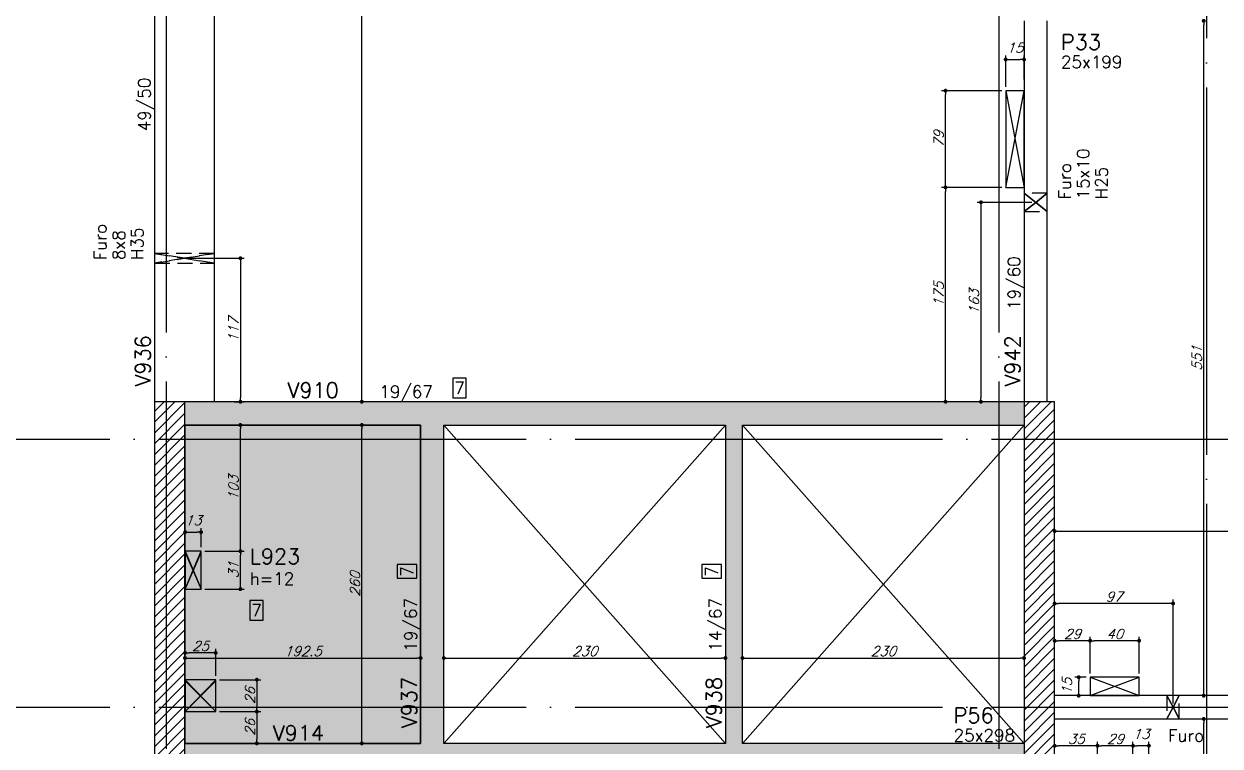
# Model space of a CAD drawing. Extents: x -4245 to 5400, y -2094 to 2406.
# Drawn here: x -2056 to -1079, y 623 to 1213 of the extents above; entities that cross this region are included whole.
import ezdxf
from ezdxf.enums import TextEntityAlignment as Align

# ---------------------------------------------------------------- set-up
doc = ezdxf.new("R2010")
doc.units = 0
doc.header["$LTSCALE"] = 50
doc.header["$MEASUREMENT"] = 0
doc.linetypes.add('EIXO', pattern=[6.8, 6, -0.4, 0, -0.4])
doc.linetypes.add('HIDDEN', pattern=[0.375, 0.25, -0.125])
doc.layers.get('0').update_dxf_attribs({"linetype": 'CONTINUOUS'})
doc.layers.get('DEFPOINTS').update_dxf_attribs({"linetype": 'CONTINUOUS'})
for name, color, linetype in [('F-COTAS', 106, 'CONTINUOUS'), ('F-COTAS-FUROS', 50, 'CONTINUOUS'), ('F-EIXO', 12, 'EIXO'), ('F-FURO-PAREDE', 2, 'HIDDEN'), ('F-FURO-PAREDE-TEXTOS', 2, 'CONTINUOUS'), ('F-LAJES-DIM', 2, 'CONTINUOUS'), ('F-LAJES-NOME', 4, 'CONTINUOUS'), ('F-LAJES-R', 254, 'CONTINUOUS'), ('F-PILARES-DIM', 172, 'CONTINUOUS'), ('F-PILARES-HACH', 174, 'CONTINUOUS'), ('F-PILARES-NOME', 170, 'CONTINUOUS'), ('F-PILARES-S', 170, 'CONTINUOUS'), ('F-TEXTO', 6, 'CONTINUOUS'), ('F-VIGAS', 3, 'CONTINUOUS'), ('F-VIGAS-DIM', 2, 'CONTINUOUS'), ('F-VIGAS-NOME', 4, 'CONTINUOUS'), ('F-VÃO', 1, 'CONTINUOUS')]:
    doc.layers.add(name, color=color, linetype=linetype)
doc.layers.add('F-DESNIVEL-2', color=7, linetype='CONTINUOUS', true_color=0xffd1e8)
doc.styles.add('CP-TEXT-INCL', font='simplex.shx', dxfattribs={"oblique": 20})
doc.styles.add('MCP', font='simplex.shx')
doc.styles.add('ROMANS', font='simplex.shx')
doc.dimstyles.new('CP-COTAS-50', dxfattribs={"dimscale": 0.64, "dimtxt": 12.5, "dimasz": 5, "dimexe": 5, "dimexo": 5, "dimgap": 2.5, "dimtad": 1, "dimdec": 1, "dimdsep": 46, "dimtxsty": 'CP-TEXT-INCL', "dimblk1": 'DOT', "dimblk2": 'DOT', "dimsah": 1, "dimcen": 9, "dimclrd": 256, "dimclre": 256, "dimclrt": 256, "dimadec": 0, "dimazin": 0, "dimtfac": 1, "dimtdec": 1, "dimtmove": 2, "dimatfit": 3, "dimldrblk": 'DOT', "dimfxl": 0, "dimtolj": 1, "dimarcsym": 0})

# ---------------------------------------------------------------- blocks, each defined once
blk = doc.blocks.new('*U4')
at = {"layer": 'F-LAJES-DIM', "color": 1}
blk.add_lwpolyline([(0, 0), (11, 0), (11, 16), (0, 16)], close=True, dxfattribs=at)
at = {"layer": 'F-LAJES-DIM', "style": 'MCP'}
blk.add_attdef('DIM', text='', height=10, dxfattribs=at).set_placement((5.5, 8), align=Align.MIDDLE_CENTER)
blk = doc.blocks.new('*U6')
at = {"layer": 'F-VIGAS-DIM', "color": 1}
blk.add_lwpolyline([(0, 0), (11, 0), (11, 16), (0, 16)], close=True, dxfattribs=at)
at = {"layer": 'F-VIGAS-DIM', "style": 'MCP'}
blk.add_attdef('DIM', text='', height=10, dxfattribs=at).set_placement((5.5, 8), align=Align.MIDDLE_CENTER)
blk = doc.blocks.new('_DOT')
at = {"color": 0, "linetype": 'ByBlock'}
blk.add_line((-0.5, 0), (-1, 0), dxfattribs=at)
at = {"color": 0, "linetype": 'ByBlock', "const_width": 0.5}
blk.add_lwpolyline([(-0.25, 0, 1), (0.25, 0, 1)], format="xyb", close=True, dxfattribs=at)
blk = doc.blocks.new('*D26')
at = {"layer": 'DEFPOINTS', "color": 0, "linetype": 'Continuous', "transparency": 16777216}
for p in [(-1780.03, 885.5), (-1780.03, 885.5), (-1780.03, 625.5)]:
    blk.add_point(p, dxfattribs=at)
at = {"layer": 'F-COTAS', "linetype": 'Continuous', "lineweight": -2, "transparency": 16777216}
blk.add_line((-1780.03, 628.7), (-1780.03, 882.3), dxfattribs=at)
at = {"layer": 'F-COTAS', "linetype": 'Continuous', "lineweight": -2, "transparency": 16777216, "xscale": 3.2, "yscale": 3.2, "zscale": 3.2}
for p, rotation in [((-1780.03, 885.5), 90), ((-1780.03, 625.5), 270)]:
    blk.add_blockref('_DOT', p, dxfattribs=dict(at, rotation=rotation))
at = {"layer": 'F-COTAS', "linetype": 'Continuous', "transparency": 16777216, "insert": (-1785.63, 755.5), "char_height": 8, "attachment_point": 5, "rotation": 90, "style": 'CP-TEXT-INCL'}
blk.add_mtext('\\A1;260', dxfattribs=at)
blk = doc.blocks.new('*D27')
at = {"layer": 'DEFPOINTS', "color": 0, "linetype": 'Continuous', "transparency": 16777216}
for p in [(-1780.03, 1554.5), (-1780.03, 1554.5), (-1780.03, 904.5)]:
    blk.add_point(p, dxfattribs=at)
at = {"layer": 'F-COTAS', "linetype": 'Continuous', "lineweight": -2, "transparency": 16777216}
blk.add_line((-1780.03, 907.7), (-1780.03, 1551.3), dxfattribs=at)
at = {"layer": 'F-COTAS', "linetype": 'Continuous', "lineweight": -2, "transparency": 16777216, "xscale": 3.2, "yscale": 3.2, "zscale": 3.2}
for p, rotation in [((-1780.03, 1554.5), 90), ((-1780.03, 904.5), 270)]:
    blk.add_blockref('_DOT', p, dxfattribs=dict(at, rotation=rotation))
at = {"layer": 'F-COTAS', "linetype": 'Continuous', "transparency": 16777216, "insert": (-1785.63, 1229.5), "char_height": 8, "attachment_point": 5, "rotation": 90, "style": 'CP-TEXT-INCL'}
blk.add_mtext('\\A1;650', dxfattribs=at)
blk = doc.blocks.new('*D32')
at = {"layer": 'DEFPOINTS', "color": 0, "linetype": 'Continuous', "transparency": 16777216}
for p in [(-1092.21, 645.5), (-1092.21, 645.5), (-1092.21, 493.5)]:
    blk.add_point(p, dxfattribs=at)
at = {"layer": 'F-COTAS', "linetype": 'Continuous', "lineweight": -2, "transparency": 16777216}
blk.add_line((-1092.21, 496.7), (-1092.21, 642.3), dxfattribs=at)
at = {"layer": 'F-COTAS', "linetype": 'Continuous', "lineweight": -2, "transparency": 16777216, "xscale": 3.2, "yscale": 3.2, "zscale": 3.2}
for p, rotation in [((-1092.21, 645.5), 90), ((-1092.21, 493.5), 270)]:
    blk.add_blockref('_DOT', p, dxfattribs=dict(at, rotation=rotation))
at = {"layer": 'F-COTAS', "linetype": 'Continuous', "transparency": 16777216, "insert": (-1097.81, 569.5), "char_height": 8, "attachment_point": 5, "rotation": 90, "style": 'CP-TEXT-INCL'}
blk.add_mtext('\\A1;152', dxfattribs=at)
blk = doc.blocks.new('*D33')
at = {"layer": 'DEFPOINTS', "color": 0, "linetype": 'Continuous', "transparency": 16777216}
for p in [(-1092.21, 1215.5), (-1092.21, 1215.5), (-1092.21, 664.5)]:
    blk.add_point(p, dxfattribs=at)
at = {"layer": 'F-COTAS', "linetype": 'Continuous', "lineweight": -2, "transparency": 16777216}
blk.add_line((-1092.21, 667.7), (-1092.21, 1212.3), dxfattribs=at)
at = {"layer": 'F-COTAS', "linetype": 'Continuous', "lineweight": -2, "transparency": 16777216, "xscale": 3.2, "yscale": 3.2, "zscale": 3.2}
for p, rotation in [((-1092.21, 1215.5), 90), ((-1092.21, 664.5), 270)]:
    blk.add_blockref('_DOT', p, dxfattribs=dict(at, rotation=rotation))
at = {"layer": 'F-COTAS', "linetype": 'Continuous', "transparency": 16777216, "insert": (-1097.81, 940), "char_height": 8, "attachment_point": 5, "rotation": 90, "style": 'CP-TEXT-INCL'}
blk.add_mtext('\\A1;551', dxfattribs=at)
blk = doc.blocks.new('*D81')
at = {"layer": 'DEFPOINTS', "color": 0, "linetype": 'Continuous', "transparency": 16777216}
for p in [(-1924.5, 695.22), (-1732, 695.22), (-1732, 695.22)]:
    blk.add_point(p, dxfattribs=at)
at = {"layer": 'F-COTAS', "linetype": 'Continuous', "lineweight": -2, "transparency": 16777216}
blk.add_line((-1921.3, 695.22), (-1735.2, 695.22), dxfattribs=at)
at = {"layer": 'F-COTAS', "linetype": 'Continuous', "lineweight": -2, "transparency": 16777216, "xscale": 3.2, "yscale": 3.2, "zscale": 3.2, "rotation": 180}
blk.add_blockref('_DOT', (-1924.5, 695.22), dxfattribs=at)
at = {"layer": 'F-COTAS', "linetype": 'Continuous', "lineweight": -2, "transparency": 16777216, "xscale": 3.2, "yscale": 3.2, "zscale": 3.2}
blk.add_blockref('_DOT', (-1732, 695.22), dxfattribs=at)
at = {"layer": 'F-COTAS', "linetype": 'Continuous', "transparency": 16777216, "insert": (-1828.25, 700.82), "char_height": 8, "attachment_point": 5, "style": 'CP-TEXT-INCL'}
blk.add_mtext('\\A1;192.5', dxfattribs=at)
blk = doc.blocks.new('*D82')
at = {"layer": 'DEFPOINTS', "color": 0, "linetype": 'Continuous', "transparency": 16777216}
for p in [(-1713, 695.22), (-1483, 695.22), (-1483, 695.22)]:
    blk.add_point(p, dxfattribs=at)
at = {"layer": 'F-COTAS', "linetype": 'Continuous', "lineweight": -2, "transparency": 16777216}
blk.add_line((-1709.8, 695.22), (-1486.2, 695.22), dxfattribs=at)
at = {"layer": 'F-COTAS', "linetype": 'Continuous', "lineweight": -2, "transparency": 16777216, "xscale": 3.2, "yscale": 3.2, "zscale": 3.2, "rotation": 180}
blk.add_blockref('_DOT', (-1713, 695.22), dxfattribs=at)
at = {"layer": 'F-COTAS', "linetype": 'Continuous', "lineweight": -2, "transparency": 16777216, "xscale": 3.2, "yscale": 3.2, "zscale": 3.2}
blk.add_blockref('_DOT', (-1483, 695.22), dxfattribs=at)
at = {"layer": 'F-COTAS', "linetype": 'Continuous', "transparency": 16777216, "insert": (-1598, 700.82), "char_height": 8, "attachment_point": 5, "style": 'CP-TEXT-INCL'}
blk.add_mtext('\\A1;230', dxfattribs=at)
blk = doc.blocks.new('*D83')
at = {"layer": 'DEFPOINTS', "color": 0, "linetype": 'Continuous', "transparency": 16777216}
for p in [(-1469, 695.22), (-1239, 695.22), (-1239, 695.22)]:
    blk.add_point(p, dxfattribs=at)
at = {"layer": 'F-COTAS', "linetype": 'Continuous', "lineweight": -2, "transparency": 16777216}
blk.add_line((-1465.8, 695.22), (-1242.2, 695.22), dxfattribs=at)
at = {"layer": 'F-COTAS', "linetype": 'Continuous', "lineweight": -2, "transparency": 16777216, "xscale": 3.2, "yscale": 3.2, "zscale": 3.2, "rotation": 180}
blk.add_blockref('_DOT', (-1469, 695.22), dxfattribs=at)
at = {"layer": 'F-COTAS', "linetype": 'Continuous', "lineweight": -2, "transparency": 16777216, "xscale": 3.2, "yscale": 3.2, "zscale": 3.2}
blk.add_blockref('_DOT', (-1239, 695.22), dxfattribs=at)
at = {"layer": 'F-COTAS', "linetype": 'Continuous', "transparency": 16777216, "insert": (-1354, 700.82), "char_height": 8, "attachment_point": 5, "style": 'CP-TEXT-INCL'}
blk.add_mtext('\\A1;230', dxfattribs=at)
blk = doc.blocks.new('*D84')
at = {"layer": 'DEFPOINTS', "color": 0, "linetype": 'Continuous', "transparency": 16777216}
for p in [(-1214, 798.87), (-562, 798.87), (-562, 798.87)]:
    blk.add_point(p, dxfattribs=at)
at = {"layer": 'F-COTAS', "linetype": 'Continuous', "lineweight": -2, "transparency": 16777216}
blk.add_line((-1210.8, 798.87), (-565.2, 798.87), dxfattribs=at)
at = {"layer": 'F-COTAS', "linetype": 'Continuous', "lineweight": -2, "transparency": 16777216, "xscale": 3.2, "yscale": 3.2, "zscale": 3.2, "rotation": 180}
blk.add_blockref('_DOT', (-1214, 798.87), dxfattribs=at)
at = {"layer": 'F-COTAS', "linetype": 'Continuous', "lineweight": -2, "transparency": 16777216, "xscale": 3.2, "yscale": 3.2, "zscale": 3.2}
blk.add_blockref('_DOT', (-562, 798.87), dxfattribs=at)
at = {"layer": 'F-COTAS', "linetype": 'Continuous', "transparency": 16777216, "insert": (-888, 804.47), "char_height": 8, "attachment_point": 5, "style": 'CP-TEXT-INCL'}
blk.add_mtext('\\A1;652', dxfattribs=at)
blk = doc.blocks.new('*U150')
at = {"layer": 'F-EIXO'}
blk.add_line((0, 0), (7197, 0), dxfattribs=at)
at = {"layer": 'F-TEXTO', "style": 'ROMANS'}
blk.add_attdef('EIXO', text='', height=17.5, dxfattribs=at).set_placement((-28.2072, 0), align=Align.MIDDLE_CENTER)
blk = doc.blocks.new('*U159')
at = {"layer": 'F-EIXO'}
blk.add_line((0, 0), (7197, 0), dxfattribs=at)
at = {"layer": 'F-TEXTO', "style": 'ROMANS'}
blk.add_attdef('EIXO', text='', height=17.5, dxfattribs=at).set_placement((-28.2072, 0), align=Align.MIDDLE_CENTER)
blk = doc.blocks.new('*U164')
at = {"layer": 'F-EIXO'}
blk.add_line((0, 0), (0, -2755), dxfattribs=at)
at = {"layer": 'F-TEXTO', "style": 'ROMANS'}
blk.add_attdef('EIXO', text='', height=17.5, rotation=360, dxfattribs=at).set_placement((0, 28.2072), align=Align.MIDDLE_CENTER)
blk = doc.blocks.new('*U171')
at = {"layer": 'F-EIXO'}
blk.add_line((0, 0), (0, -2655), dxfattribs=at)
at = {"layer": 'F-TEXTO', "style": 'ROMANS'}
blk.add_attdef('EIXO', text='', height=17.5, rotation=360, dxfattribs=at).set_placement((0, 28.21), align=Align.MIDDLE_CENTER)
blk = doc.blocks.new('*U183')
at = {"layer": 'F-EIXO'}
blk.add_line((0, 0), (0, -2755), dxfattribs=at)
at = {"layer": 'F-TEXTO', "style": 'ROMANS'}
blk.add_attdef('EIXO', text='', height=17.5, rotation=360, dxfattribs=at).set_placement((0, 28.2072), align=Align.MIDDLE_CENTER)
blk = doc.blocks.new('*U357')
at = {"layer": 'F-VÃO'}
for p, q in [((0, 0), (40, 15)), ((0, 15), (40, 0))]:
    blk.add_line(p, q, dxfattribs=at)
at = {"layer": 'F-VÃO', "color": 3}
blk.add_lwpolyline([(0, 0), (40, 0), (40, 15), (0, 15)], close=True, dxfattribs=at)
blk = doc.blocks.new('*U360')
at = {"layer": 'F-VÃO'}
for p, q in [((0, 0), (15, 79)), ((0, 79), (15, 0))]:
    blk.add_line(p, q, dxfattribs=at)
at = {"layer": 'F-VÃO', "color": 3}
blk.add_lwpolyline([(0, 0), (15, 0), (15, 79), (0, 79)], close=True, dxfattribs=at)
blk = doc.blocks.new('*U372')
at = {"layer": 'F-VÃO'}
for p, q in [((0, 0), (25, 26)), ((0, 26), (25, 0))]:
    blk.add_line(p, q, dxfattribs=at)
at = {"layer": 'F-VÃO', "color": 3}
blk.add_lwpolyline([(0, 0), (25, 0), (25, 26), (0, 26)], close=True, dxfattribs=at)
blk = doc.blocks.new('*U375')
at = {"layer": 'F-VÃO'}
for p, q in [((0, 0), (13, 31)), ((0, 31), (13, 0))]:
    blk.add_line(p, q, dxfattribs=at)
at = {"layer": 'F-VÃO', "color": 3}
blk.add_lwpolyline([(0, 0), (13, 0), (13, 31), (0, 31)], close=True, dxfattribs=at)
blk = doc.blocks.new('*D438')
at = {"layer": 'DEFPOINTS', "color": 0, "linetype": 'Continuous', "transparency": 16777216}
for p in [(-1185, 709.32), (-1185, 679.5), (-1145, 679.5)]:
    blk.add_point(p, dxfattribs=at)
at = {"layer": 'F-COTAS-FUROS', "linetype": 'Continuous', "lineweight": -2, "transparency": 16777216}
for p, q in [((-1185, 682.7), (-1185, 712.52)), ((-1148.2, 709.32), (-1181.8, 709.32)), ((-1145, 682.7), (-1145, 712.52))]:
    blk.add_line(p, q, dxfattribs=at)
at = {"layer": 'F-COTAS-FUROS', "linetype": 'Continuous', "lineweight": -2, "transparency": 16777216, "xscale": 3.2, "yscale": 3.2, "zscale": 3.2, "rotation": 180}
blk.add_blockref('_DOT', (-1185, 709.32), dxfattribs=at)
at = {"layer": 'F-COTAS-FUROS', "linetype": 'Continuous', "lineweight": -2, "transparency": 16777216, "xscale": 3.2, "yscale": 3.2, "zscale": 3.2}
blk.add_blockref('_DOT', (-1145, 709.32), dxfattribs=at)
at = {"layer": 'F-COTAS-FUROS', "linetype": 'Continuous', "transparency": 16777216, "insert": (-1165, 714.92), "char_height": 8, "attachment_point": 5, "style": 'CP-TEXT-INCL'}
blk.add_mtext('\\A1;40', dxfattribs=at)
blk = doc.blocks.new('*D439')
at = {"layer": 'DEFPOINTS', "color": 0, "linetype": 'Continuous', "transparency": 16777216}
for p in [(-1214, 709.32), (-1214, 688.11), (-1185, 679.5)]:
    blk.add_point(p, dxfattribs=at)
at = {"layer": 'F-COTAS-FUROS', "linetype": 'Continuous', "lineweight": -2, "transparency": 16777216}
for p, q in [((-1214, 691.31), (-1214, 712.52)), ((-1188.2, 709.32), (-1210.8, 709.32)), ((-1185, 682.7), (-1185, 712.52))]:
    blk.add_line(p, q, dxfattribs=at)
at = {"layer": 'F-COTAS-FUROS', "linetype": 'Continuous', "lineweight": -2, "transparency": 16777216, "xscale": 3.2, "yscale": 3.2, "zscale": 3.2, "rotation": 180}
blk.add_blockref('_DOT', (-1214, 709.32), dxfattribs=at)
at = {"layer": 'F-COTAS-FUROS', "linetype": 'Continuous', "lineweight": -2, "transparency": 16777216, "xscale": 3.2, "yscale": 3.2, "zscale": 3.2}
blk.add_blockref('_DOT', (-1185, 709.32), dxfattribs=at)
at = {"layer": 'F-COTAS-FUROS', "linetype": 'Continuous', "transparency": 16777216, "insert": (-1199.5, 714.92), "char_height": 8, "attachment_point": 5, "style": 'CP-TEXT-INCL'}
blk.add_mtext('\\A1;29', dxfattribs=at)
blk = doc.blocks.new('*D440')
at = {"layer": 'DEFPOINTS', "color": 0, "linetype": 'Continuous', "transparency": 16777216}
for p in [(-1194.37, 679.5), (-1185, 679.5), (-1145, 664.5)]:
    blk.add_point(p, dxfattribs=at)
at = {"layer": 'F-COTAS-FUROS', "linetype": 'Continuous', "lineweight": -2, "transparency": 16777216}
for p, q in [((-1188.2, 679.5), (-1197.57, 679.5)), ((-1194.37, 667.7), (-1194.37, 676.3)), ((-1148.2, 664.5), (-1197.57, 664.5))]:
    blk.add_line(p, q, dxfattribs=at)
at = {"layer": 'F-COTAS-FUROS', "linetype": 'Continuous', "lineweight": -2, "transparency": 16777216, "xscale": 3.2, "yscale": 3.2, "zscale": 3.2}
for p, rotation in [((-1194.37, 679.5), 90), ((-1194.37, 664.5), 270)]:
    blk.add_blockref('_DOT', p, dxfattribs=dict(at, rotation=rotation))
at = {"layer": 'F-COTAS-FUROS', "linetype": 'Continuous', "transparency": 16777216, "insert": (-1203.97, 672), "char_height": 8, "attachment_point": 5, "rotation": 90, "style": 'CP-TEXT-INCL'}
blk.add_mtext('\\A1;15', dxfattribs=at)
blk = doc.blocks.new('*D442')
at = {"layer": 'DEFPOINTS', "color": 0, "linetype": 'Continuous', "transparency": 16777216}
for p in [(-1150, 623.57), (-1150, 549.5), (-1137, 549.5)]:
    blk.add_point(p, dxfattribs=at)
at = {"layer": 'F-COTAS-FUROS', "linetype": 'Continuous', "lineweight": -2, "transparency": 16777216}
for p, q in [((-1150, 552.7), (-1150, 626.77)), ((-1137, 552.7), (-1137, 626.77)), ((-1140.2, 623.57), (-1146.8, 623.57))]:
    blk.add_line(p, q, dxfattribs=at)
at = {"layer": 'F-COTAS-FUROS', "linetype": 'Continuous', "lineweight": -2, "transparency": 16777216, "xscale": 3.2, "yscale": 3.2, "zscale": 3.2, "rotation": 180}
blk.add_blockref('_DOT', (-1150, 623.57), dxfattribs=at)
at = {"layer": 'F-COTAS-FUROS', "linetype": 'Continuous', "lineweight": -2, "transparency": 16777216, "xscale": 3.2, "yscale": 3.2, "zscale": 3.2}
blk.add_blockref('_DOT', (-1137, 623.57), dxfattribs=at)
at = {"layer": 'F-COTAS-FUROS', "linetype": 'Continuous', "transparency": 16777216, "insert": (-1143.5, 633.17), "char_height": 8, "attachment_point": 5, "style": 'CP-TEXT-INCL'}
blk.add_mtext('\\A1;13', dxfattribs=at)
blk = doc.blocks.new('*D443')
at = {"layer": 'DEFPOINTS', "color": 0, "linetype": 'Continuous', "transparency": 16777216}
for p in [(-1179, 623.57), (-1179, 613.5), (-1150, 549.5)]:
    blk.add_point(p, dxfattribs=at)
at = {"layer": 'F-COTAS-FUROS', "linetype": 'Continuous', "lineweight": -2, "transparency": 16777216}
for p, q in [((-1179, 616.7), (-1179, 626.77)), ((-1150, 552.7), (-1150, 626.77)), ((-1153.2, 623.57), (-1175.8, 623.57))]:
    blk.add_line(p, q, dxfattribs=at)
at = {"layer": 'F-COTAS-FUROS', "linetype": 'Continuous', "lineweight": -2, "transparency": 16777216, "xscale": 3.2, "yscale": 3.2, "zscale": 3.2, "rotation": 180}
blk.add_blockref('_DOT', (-1179, 623.57), dxfattribs=at)
at = {"layer": 'F-COTAS-FUROS', "linetype": 'Continuous', "lineweight": -2, "transparency": 16777216, "xscale": 3.2, "yscale": 3.2, "zscale": 3.2}
blk.add_blockref('_DOT', (-1150, 623.57), dxfattribs=at)
at = {"layer": 'F-COTAS-FUROS', "linetype": 'Continuous', "transparency": 16777216, "insert": (-1164.5, 629.17), "char_height": 8, "attachment_point": 5, "style": 'CP-TEXT-INCL'}
blk.add_mtext('\\A1;29', dxfattribs=at)
blk = doc.blocks.new('*D444')
at = {"layer": 'DEFPOINTS', "color": 0, "linetype": 'Continuous', "transparency": 16777216}
for p in [(-1214, 623.57), (-1214, 617.11), (-1179, 613.5)]:
    blk.add_point(p, dxfattribs=at)
at = {"layer": 'F-COTAS-FUROS', "linetype": 'Continuous', "lineweight": -2, "transparency": 16777216}
for p, q in [((-1214, 620.31), (-1214, 626.77)), ((-1179, 616.7), (-1179, 626.77)), ((-1182.2, 623.57), (-1210.8, 623.57))]:
    blk.add_line(p, q, dxfattribs=at)
at = {"layer": 'F-COTAS-FUROS', "linetype": 'Continuous', "lineweight": -2, "transparency": 16777216, "xscale": 3.2, "yscale": 3.2, "zscale": 3.2, "rotation": 180}
blk.add_blockref('_DOT', (-1214, 623.57), dxfattribs=at)
at = {"layer": 'F-COTAS-FUROS', "linetype": 'Continuous', "lineweight": -2, "transparency": 16777216, "xscale": 3.2, "yscale": 3.2, "zscale": 3.2}
blk.add_blockref('_DOT', (-1179, 623.57), dxfattribs=at)
at = {"layer": 'F-COTAS-FUROS', "linetype": 'Continuous', "transparency": 16777216, "insert": (-1196.5, 629.17), "char_height": 8, "attachment_point": 5, "style": 'CP-TEXT-INCL'}
blk.add_mtext('\\A1;35', dxfattribs=at)
blk = doc.blocks.new('*D449')
at = {"layer": 'DEFPOINTS', "color": 0, "linetype": 'Continuous', "transparency": 16777216}
for p in [(-1924.4, 699.47), (-1924.4, 677.5), (-1899.4, 677.5)]:
    blk.add_point(p, dxfattribs=at)
at = {"layer": 'F-COTAS-FUROS', "linetype": 'Continuous', "lineweight": -2, "transparency": 16777216}
for p, q in [((-1924.4, 680.7), (-1924.4, 702.67)), ((-1902.6, 699.47), (-1921.2, 699.47)), ((-1899.4, 680.7), (-1899.4, 702.67))]:
    blk.add_line(p, q, dxfattribs=at)
at = {"layer": 'F-COTAS-FUROS', "linetype": 'Continuous', "lineweight": -2, "transparency": 16777216, "xscale": 3.2, "yscale": 3.2, "zscale": 3.2, "rotation": 180}
blk.add_blockref('_DOT', (-1924.4, 699.47), dxfattribs=at)
at = {"layer": 'F-COTAS-FUROS', "linetype": 'Continuous', "lineweight": -2, "transparency": 16777216, "xscale": 3.2, "yscale": 3.2, "zscale": 3.2}
blk.add_blockref('_DOT', (-1899.4, 699.47), dxfattribs=at)
at = {"layer": 'F-COTAS-FUROS', "linetype": 'Continuous', "transparency": 16777216, "insert": (-1911.9, 705.07), "char_height": 8, "attachment_point": 5, "style": 'CP-TEXT-INCL'}
blk.add_mtext('\\A1;25', dxfattribs=at)
blk = doc.blocks.new('*D450')
at = {"layer": 'DEFPOINTS', "color": 0, "linetype": 'Continuous', "transparency": 16777216}
for p in [(-1911.4, 798.03), (-1924.4, 782.5), (-1911.4, 782.5)]:
    blk.add_point(p, dxfattribs=at)
at = {"layer": 'F-COTAS-FUROS', "linetype": 'Continuous', "lineweight": -2, "transparency": 16777216}
for p, q in [((-1924.4, 785.7), (-1924.4, 801.23)), ((-1921.2, 798.03), (-1914.6, 798.03)), ((-1911.4, 785.7), (-1911.4, 801.23))]:
    blk.add_line(p, q, dxfattribs=at)
at = {"layer": 'F-COTAS-FUROS', "linetype": 'Continuous', "lineweight": -2, "transparency": 16777216, "xscale": 3.2, "yscale": 3.2, "zscale": 3.2, "rotation": 180}
blk.add_blockref('_DOT', (-1924.4, 798.03), dxfattribs=at)
at = {"layer": 'F-COTAS-FUROS', "linetype": 'Continuous', "lineweight": -2, "transparency": 16777216, "xscale": 3.2, "yscale": 3.2, "zscale": 3.2}
blk.add_blockref('_DOT', (-1911.4, 798.03), dxfattribs=at)
at = {"layer": 'F-COTAS-FUROS', "linetype": 'Continuous', "transparency": 16777216, "insert": (-1917.9, 807.63), "char_height": 8, "attachment_point": 5, "style": 'CP-TEXT-INCL'}
blk.add_mtext('\\A1;13', dxfattribs=at)
blk = doc.blocks.new('*D451')
at = {"layer": 'DEFPOINTS', "color": 0, "linetype": 'Continuous', "transparency": 16777216}
for p in [(-1911.4, 782.5), (-1879.23, 782.5), (-1911.4, 751.5)]:
    blk.add_point(p, dxfattribs=at)
at = {"layer": 'F-COTAS-FUROS', "linetype": 'Continuous', "lineweight": -2, "transparency": 16777216}
for p, q in [((-1908.2, 782.5), (-1876.03, 782.5)), ((-1879.23, 754.7), (-1879.23, 779.3)), ((-1908.2, 751.5), (-1876.03, 751.5))]:
    blk.add_line(p, q, dxfattribs=at)
at = {"layer": 'F-COTAS-FUROS', "linetype": 'Continuous', "lineweight": -2, "transparency": 16777216, "xscale": 3.2, "yscale": 3.2, "zscale": 3.2}
for p, rotation in [((-1879.23, 782.5), 90), ((-1879.23, 751.5), 270)]:
    blk.add_blockref('_DOT', p, dxfattribs=dict(at, rotation=rotation))
at = {"layer": 'F-COTAS-FUROS', "linetype": 'Continuous', "transparency": 16777216, "insert": (-1884.83, 767), "char_height": 8, "attachment_point": 5, "rotation": 90, "style": 'CP-TEXT-INCL'}
blk.add_mtext('\\A1;31', dxfattribs=at)
blk = doc.blocks.new('*D452')
at = {"layer": 'DEFPOINTS', "color": 0, "linetype": 'Continuous', "transparency": 16777216}
for p in [(-1879.23, 885.5), (-1879.23, 885.5), (-1911.4, 782.5)]:
    blk.add_point(p, dxfattribs=at)
at = {"layer": 'F-COTAS-FUROS', "linetype": 'Continuous', "lineweight": -2, "transparency": 16777216}
for p, q in [((-1879.23, 785.7), (-1879.23, 882.3)), ((-1908.2, 782.5), (-1876.03, 782.5))]:
    blk.add_line(p, q, dxfattribs=at)
at = {"layer": 'F-COTAS-FUROS', "linetype": 'Continuous', "lineweight": -2, "transparency": 16777216, "xscale": 3.2, "yscale": 3.2, "zscale": 3.2}
for p, rotation in [((-1879.23, 885.5), 90), ((-1879.23, 782.5), 270)]:
    blk.add_blockref('_DOT', p, dxfattribs=dict(at, rotation=rotation))
at = {"layer": 'F-COTAS-FUROS', "linetype": 'Continuous', "transparency": 16777216, "insert": (-1884.83, 834), "char_height": 8, "attachment_point": 5, "rotation": 90, "style": 'CP-TEXT-INCL'}
blk.add_mtext('\\A1;103', dxfattribs=at)
blk = doc.blocks.new('*D453')
at = {"layer": 'DEFPOINTS', "color": 0, "linetype": 'Continuous', "transparency": 16777216}
for p in [(-1899.4, 651.5), (-1887.23, 625.5), (-1865.81, 625.5)]:
    blk.add_point(p, dxfattribs=at)
at = {"layer": 'F-COTAS-FUROS', "linetype": 'Continuous', "lineweight": -2, "transparency": 16777216}
for p, q in [((-1896.2, 651.5), (-1862.61, 651.5)), ((-1865.81, 648.3), (-1865.81, 628.7)), ((-1884.03, 625.5), (-1862.61, 625.5))]:
    blk.add_line(p, q, dxfattribs=at)
at = {"layer": 'F-COTAS-FUROS', "linetype": 'Continuous', "lineweight": -2, "transparency": 16777216, "xscale": 3.2, "yscale": 3.2, "zscale": 3.2}
for p, rotation in [((-1865.81, 651.5), 90), ((-1865.81, 625.5), 270)]:
    blk.add_blockref('_DOT', p, dxfattribs=dict(at, rotation=rotation))
at = {"layer": 'F-COTAS-FUROS', "linetype": 'Continuous', "transparency": 16777216, "insert": (-1871.41, 638.5), "char_height": 8, "attachment_point": 5, "rotation": 90, "style": 'CP-TEXT-INCL'}
blk.add_mtext('\\A1;26', dxfattribs=at)
blk = doc.blocks.new('*D454')
at = {"layer": 'DEFPOINTS', "color": 0, "linetype": 'Continuous', "transparency": 16777216}
for p in [(-1899.4, 677.5), (-1899.4, 651.5), (-1865.81, 651.5)]:
    blk.add_point(p, dxfattribs=at)
at = {"layer": 'F-COTAS-FUROS', "linetype": 'Continuous', "lineweight": -2, "transparency": 16777216}
for p, q in [((-1896.2, 677.5), (-1862.61, 677.5)), ((-1865.81, 674.3), (-1865.81, 654.7)), ((-1896.2, 651.5), (-1862.61, 651.5))]:
    blk.add_line(p, q, dxfattribs=at)
at = {"layer": 'F-COTAS-FUROS', "linetype": 'Continuous', "lineweight": -2, "transparency": 16777216, "xscale": 3.2, "yscale": 3.2, "zscale": 3.2}
for p, rotation in [((-1865.81, 677.5), 90), ((-1865.81, 651.5), 270)]:
    blk.add_blockref('_DOT', p, dxfattribs=dict(at, rotation=rotation))
at = {"layer": 'F-COTAS-FUROS', "linetype": 'Continuous', "transparency": 16777216, "insert": (-1871.41, 664.5), "char_height": 8, "attachment_point": 5, "rotation": 90, "style": 'CP-TEXT-INCL'}
blk.add_mtext('\\A1;26', dxfattribs=at)
blk = doc.blocks.new('*D458')
at = {"layer": 'DEFPOINTS', "color": 0, "linetype": 'Continuous', "transparency": 16777216}
for p in [(-1303.17, 1079.5), (-1254, 1079.5), (-1273.18, 904.5)]:
    blk.add_point(p, dxfattribs=at)
at = {"layer": 'F-COTAS-FUROS', "linetype": 'Continuous', "lineweight": -2, "transparency": 16777216}
for p, q in [((-1257.2, 1079.5), (-1306.37, 1079.5)), ((-1303.17, 907.7), (-1303.17, 1076.3)), ((-1276.38, 904.5), (-1306.37, 904.5))]:
    blk.add_line(p, q, dxfattribs=at)
at = {"layer": 'F-COTAS-FUROS', "linetype": 'Continuous', "lineweight": -2, "transparency": 16777216, "xscale": 3.2, "yscale": 3.2, "zscale": 3.2}
for p, rotation in [((-1303.17, 1079.5), 90), ((-1303.17, 904.5), 270)]:
    blk.add_blockref('_DOT', p, dxfattribs=dict(at, rotation=rotation))
at = {"layer": 'F-COTAS-FUROS', "linetype": 'Continuous', "transparency": 16777216, "insert": (-1308.77, 992), "char_height": 8, "attachment_point": 5, "rotation": 90, "style": 'CP-TEXT-INCL'}
blk.add_mtext('\\A1;175', dxfattribs=at)
blk = doc.blocks.new('*D459')
at = {"layer": 'DEFPOINTS', "color": 0, "linetype": 'Continuous', "transparency": 16777216}
for p in [(-1303.17, 1158.5), (-1254, 1158.5), (-1254, 1079.5)]:
    blk.add_point(p, dxfattribs=at)
at = {"layer": 'F-COTAS-FUROS', "linetype": 'Continuous', "lineweight": -2, "transparency": 16777216}
for p, q in [((-1257.2, 1158.5), (-1306.37, 1158.5)), ((-1303.17, 1082.7), (-1303.17, 1155.3)), ((-1257.2, 1079.5), (-1306.37, 1079.5))]:
    blk.add_line(p, q, dxfattribs=at)
at = {"layer": 'F-COTAS-FUROS', "linetype": 'Continuous', "lineweight": -2, "transparency": 16777216, "xscale": 3.2, "yscale": 3.2, "zscale": 3.2}
for p, rotation in [((-1303.17, 1158.5), 90), ((-1303.17, 1079.5), 270)]:
    blk.add_blockref('_DOT', p, dxfattribs=dict(at, rotation=rotation))
at = {"layer": 'F-COTAS-FUROS', "linetype": 'Continuous', "transparency": 16777216, "insert": (-1308.77, 1119), "char_height": 8, "attachment_point": 5, "rotation": 90, "style": 'CP-TEXT-INCL'}
blk.add_mtext('\\A1;79', dxfattribs=at)
blk = doc.blocks.new('*D460')
at = {"layer": 'DEFPOINTS', "color": 0, "linetype": 'Continuous', "transparency": 16777216}
for p in [(-1239, 1183.94), (-1239, 1164.32), (-1254, 1158.5)]:
    blk.add_point(p, dxfattribs=at)
at = {"layer": 'F-COTAS-FUROS', "linetype": 'Continuous', "lineweight": -2, "transparency": 16777216}
for p, q in [((-1254, 1161.7), (-1254, 1187.14)), ((-1250.8, 1183.94), (-1242.2, 1183.94)), ((-1239, 1167.52), (-1239, 1187.14))]:
    blk.add_line(p, q, dxfattribs=at)
at = {"layer": 'F-COTAS-FUROS', "linetype": 'Continuous', "lineweight": -2, "transparency": 16777216, "xscale": 3.2, "yscale": 3.2, "zscale": 3.2, "rotation": 180}
blk.add_blockref('_DOT', (-1254, 1183.94), dxfattribs=at)
at = {"layer": 'F-COTAS-FUROS', "linetype": 'Continuous', "lineweight": -2, "transparency": 16777216, "xscale": 3.2, "yscale": 3.2, "zscale": 3.2}
blk.add_blockref('_DOT', (-1239, 1183.94), dxfattribs=at)
at = {"layer": 'F-COTAS-FUROS', "linetype": 'Continuous', "transparency": 16777216, "insert": (-1246.5, 1193.54), "char_height": 8, "attachment_point": 5, "style": 'CP-TEXT-INCL'}
blk.add_mtext('\\A1;15', dxfattribs=at)
blk = doc.blocks.new('*D475')
at = {"layer": 'DEFPOINTS', "color": 0, "linetype": 'Continuous', "transparency": 16777216}
for p in [(-1925, 1021.67), (-1887.61, 904.5), (-1879.23, 904.5)]:
    blk.add_point(p, dxfattribs=at)
at = {"layer": 'F-COTAS-FUROS', "linetype": 'Continuous', "lineweight": -2, "transparency": 16777216}
for p, q in [((-1921.8, 1021.67), (-1876.03, 1021.67)), ((-1879.23, 1018.47), (-1879.23, 907.7)), ((-1884.41, 904.5), (-1876.03, 904.5))]:
    blk.add_line(p, q, dxfattribs=at)
at = {"layer": 'F-COTAS-FUROS', "linetype": 'Continuous', "lineweight": -2, "transparency": 16777216, "xscale": 3.2, "yscale": 3.2, "zscale": 3.2}
for p, rotation in [((-1879.23, 1021.67), 90), ((-1879.23, 904.5), 270)]:
    blk.add_blockref('_DOT', p, dxfattribs=dict(at, rotation=rotation))
at = {"layer": 'F-COTAS-FUROS', "linetype": 'Continuous', "transparency": 16777216, "insert": (-1884.83, 963.08), "char_height": 8, "attachment_point": 5, "rotation": 90, "style": 'CP-TEXT-INCL'}
blk.add_mtext('\\A1;117', dxfattribs=at)
blk = doc.blocks.new('*D476')
at = {"layer": 'DEFPOINTS', "color": 0, "linetype": 'Continuous', "transparency": 16777216}
for p in [(-1229.5, 1067.32), (-1274.22, 904.5), (-1267.94, 904.5)]:
    blk.add_point(p, dxfattribs=at)
at = {"layer": 'F-COTAS-FUROS', "linetype": 'Continuous', "lineweight": -2, "transparency": 16777216}
for p, q in [((-1232.7, 1067.32), (-1277.42, 1067.32)), ((-1274.22, 1064.12), (-1274.22, 907.7)), ((-1271.14, 904.5), (-1277.42, 904.5))]:
    blk.add_line(p, q, dxfattribs=at)
at = {"layer": 'F-COTAS-FUROS', "linetype": 'Continuous', "lineweight": -2, "transparency": 16777216, "xscale": 3.2, "yscale": 3.2, "zscale": 3.2}
for p, rotation in [((-1274.22, 1067.32), 90), ((-1274.22, 904.5), 270)]:
    blk.add_blockref('_DOT', p, dxfattribs=dict(at, rotation=rotation))
at = {"layer": 'F-COTAS-FUROS', "linetype": 'Continuous', "transparency": 16777216, "insert": (-1279.82, 985.91), "char_height": 8, "attachment_point": 5, "rotation": 90, "style": 'CP-TEXT-INCL'}
blk.add_mtext('\\A1;163', dxfattribs=at)
blk = doc.blocks.new('*D483')
at = {"layer": 'DEFPOINTS', "color": 0, "linetype": 'Continuous', "transparency": 16777216}
for p in [(-1214, 739.77), (-1214, 724), (-1117.23, 655)]:
    blk.add_point(p, dxfattribs=at)
at = {"layer": 'F-COTAS-FUROS', "linetype": 'Continuous', "lineweight": -2, "transparency": 16777216}
for p, q in [((-1214, 727.2), (-1214, 742.97)), ((-1117.23, 658.2), (-1117.23, 742.97)), ((-1120.43, 739.77), (-1210.8, 739.77))]:
    blk.add_line(p, q, dxfattribs=at)
at = {"layer": 'F-COTAS-FUROS', "linetype": 'Continuous', "lineweight": -2, "transparency": 16777216, "xscale": 3.2, "yscale": 3.2, "zscale": 3.2, "rotation": 180}
blk.add_blockref('_DOT', (-1214, 739.77), dxfattribs=at)
at = {"layer": 'F-COTAS-FUROS', "linetype": 'Continuous', "lineweight": -2, "transparency": 16777216, "xscale": 3.2, "yscale": 3.2, "zscale": 3.2}
blk.add_blockref('_DOT', (-1117.23, 739.77), dxfattribs=at)
at = {"layer": 'F-COTAS-FUROS', "linetype": 'Continuous', "transparency": 16777216, "insert": (-1165.62, 745.37), "char_height": 8, "attachment_point": 5, "style": 'CP-TEXT-INCL'}
blk.add_mtext('\\A1;97', dxfattribs=at)
blk = doc.blocks.new('*U511')
at = {"layer": 'F-VÃO'}
for p, q in [((0, 0), (25, 25)), ((0, 25), (25, 0))]:
    blk.add_line(p, q, dxfattribs=at)
blk = doc.blocks.new('*U514')
at = {"layer": 'F-VÃO'}
for p, q in [((0, 0), (13, 30)), ((0, 30), (13, 0))]:
    blk.add_line(p, q, dxfattribs=at)

msp = doc.modelspace()

# ---------------------------------------------------------------- hatches: boundary and pattern name
at = {"layer": 'F-PILARES-HACH', "linetype": 'Continuous'}
h = msp.add_hatch(dxfattribs=at)
h.set_pattern_fill('ANSI31', color=256, scale=50, style=0)
h.paths.add_polyline_path([(-1949.5, 606.5), (-1924.5, 606.5), (-1924.5, 904.5), (-1949.5, 904.5)], flags=16)
h = msp.add_hatch(dxfattribs=at)
h.set_pattern_fill('ANSI31', color=256, scale=50, style=0)
h.paths.add_polyline_path([(-1239, 606.5), (-1214, 606.5), (-1214, 904.5), (-1239, 904.5)], flags=16)

# ---------------------------------------------------------------- linework, layer by layer
at = {"layer": 'F-DESNIVEL-2', "linetype": 'Continuous'}
for points in [[(-1722.5, 885.5), (-1722.5, 904.5), (-1924.4, 904.5)], [(-1722.5, 885.5), (-1924.4, 904.5), (-1924.4, 885.5)], [(-1722.5, 885.5), (-1476, 885.5), (-1476, 904.5)], [(-1722.5, 885.5), (-1476, 904.5), (-1722.5, 904.5)], [(-1722.5, 885.5), (-1722.5, 904.5), (-1722.5, 885.5)], [(-1476, 885.5), (-1239.1, 885.5), (-1239.1, 904.5)], [(-1476, 885.5), (-1239.1, 904.5), (-1476, 904.5)], [(-1476, 885.5), (-1476, 904.5), (-1476, 885.5)], [(-1732, 885.5), (-1924.5, 885.5), (-1924.5, 625.5)], [(-1732, 885.5), (-1924.5, 625.5), (-1732, 885.5)], [(-1732, 885.5), (-1924.5, 625.5), (-1732, 625.5)], [(-1722.5, 885.5), (-1924.4, 885.5), (-1722.5, 885.5)], [(-1713, 625.5), (-1713, 885.5), (-1732, 885.5)], [(-1713, 625.5), (-1732, 885.5), (-1732, 625.5)], [(-1732, 885.5), (-1732, 625.5), (-1732, 885.5)], [(-1469, 625.5), (-1469, 885.5), (-1483, 885.5)], [(-1469, 625.5), (-1483, 885.5), (-1483, 625.5)], [(-1722.5, 606.5), (-1722.5, 625.5), (-1924.4, 625.5)], [(-1722.5, 606.5), (-1924.4, 625.5), (-1924.4, 606.5)], [(-1713, 625.5), (-1732, 625.5), (-1713, 625.5)], [(-1722.5, 606.5), (-1476, 606.5), (-1476, 625.5)], [(-1722.5, 606.5), (-1476, 625.5), (-1722.5, 625.5)], [(-1722.5, 606.5), (-1722.5, 625.5), (-1722.5, 606.5)], [(-1469, 625.5), (-1483, 625.5), (-1469, 625.5)], [(-1476, 606.5), (-1239.1, 606.5), (-1239.1, 625.5)], [(-1476, 606.5), (-1239.1, 625.5), (-1476, 625.5)], [(-1476, 606.5), (-1476, 625.5), (-1476, 606.5)]]:
    msp.add_solid(points, dxfattribs=at)
at = {"layer": 'F-FURO-PAREDE'}
for points in [[(-1229.5, 1067.321), (-1220, 1059.821), (-1220, 1074.821), (-1229.5, 1067.321), (-1220, 1074.821), (-1239, 1074.821), (-1229.5, 1067.321), (-1239, 1074.821), (-1239, 1059.821), (-1229.5, 1067.321), (-1239, 1059.821), (-1220, 1059.821), (-1229.5, 1067.321)], [(-1925, 1021.669), (-1900.5, 1017.669), (-1900.5, 1025.669), (-1925, 1021.669), (-1900.5, 1025.669), (-1949.5, 1025.669), (-1925, 1021.669), (-1949.5, 1025.669), (-1949.5, 1017.669), (-1925, 1021.669), (-1949.5, 1017.669), (-1900.5, 1017.669), (-1925, 1021.669)], [(-1117.235, 655), (-1122.235, 645.5), (-1112.235, 645.5), (-1117.235, 655), (-1112.235, 645.5), (-1112.235, 664.5), (-1117.235, 655), (-1112.235, 664.5), (-1122.235, 664.5), (-1117.235, 655), (-1122.235, 664.5), (-1122.235, 645.5), (-1117.235, 655)]]:
    msp.add_lwpolyline(points, dxfattribs=at)
at = {"layer": 'F-LAJES-R', "linetype": 'Continuous'}
msp.add_lwpolyline([(-1732, 885.5), (-1924.5, 885.5), (-1924.5, 625.5), (-1732, 625.5), (-1732, 885.5)], dxfattribs=at)
at = {"layer": 'F-PILARES-S', "linetype": 'Continuous'}
for points in [[(-1949.5, 606.5), (-1924.5, 606.5), (-1924.5, 904.5), (-1949.5, 904.5), (-1949.5, 606.5)], [(-1239, 606.5), (-1214, 606.5), (-1214, 904.5), (-1239, 904.5), (-1239, 606.5)]]:
    msp.add_lwpolyline(points, dxfattribs=at)
at = {"layer": 'F-VIGAS'}
for points in [[(-1900.5, 904.5), (-1900.5, 1361.986)], [(-1949.5, 1326.39), (-1949.5, 904.5)], [(-1239, 1215.5), (-1239, 904.5)], [(-1220, 904.5), (-1220, 1215.5)], [(-1900.5, 904.5), (-1924.5, 904.5)], [(-1722.5, 904.5), (-1900.5, 904.5)], [(-1476, 904.5), (-1722.5, 904.5)], [(-1239, 904.5), (-1476, 904.5)], [(-1924.5, 885.5), (-1732, 885.5)], [(-1732, 885.5), (-1732, 625.5)], [(-1713, 885.5), (-1483, 885.5)], [(-1713, 625.5), (-1713, 885.5)], [(-1483, 885.5), (-1483, 625.5)], [(-1469, 885.5), (-1239, 885.5)], [(-1469, 625.5), (-1469, 885.5)], [(-562, 664.5), (-1214, 664.5)], [(-1214, 645.5), (-562, 645.5)], [(-1732, 625.5), (-1924.5, 625.5)], [(-1483, 625.5), (-1713, 625.5)], [(-1239, 625.5), (-1469, 625.5)]]:
    msp.add_lwpolyline(points, dxfattribs=at)
at = {"layer": 'F-VÃO'}
for p, q in [((-1713, 625.5), (-1483, 885.5)), ((-1713, 885.5), (-1483, 625.5)), ((-1469, 625.5), (-1239, 885.5)), ((-1469, 885.5), (-1239, 625.5))]:
    msp.add_line(p, q, dxfattribs=at)

# ---------------------------------------------------------------- block references
at = {"layer": 'F-EIXO', "linetype": 'Continuous'}
for name, p in [('*U164', (-1940, 1941.357)), ('*U183', (-1259.5, 1941.357)), ('*U171', (-1090, 1841.357)), ('*U159', (-3646.32, 874)), ('*U150', (-3646.32, 655))]:
    msp.add_blockref(name, p, dxfattribs=at)
at = {"layer": 'F-LAJES-DIM', "linetype": 'Continuous'}
msp.add_blockref('*U4', (-1871.617, 726.073), dxfattribs=at).add_auto_attribs({'DIM': '7'})
at = {"layer": 'F-VIGAS-DIM', "linetype": 'Continuous'}
msp.add_blockref('*U6', (-1705.692, 907.625), dxfattribs=at).add_auto_attribs({'DIM': '7'})
at = {"layer": 'F-VIGAS-DIM', "linetype": 'Continuous', "rotation": 90}
for p in [(-1735.125, 760.5), (-1486.125, 760.5)]:
    msp.add_blockref('*U6', p, dxfattribs=at).add_auto_attribs({'DIM': '7'})
at = {"layer": 'F-VÃO', "linetype": 'Continuous'}
for name, p in [('*U360', (-1254, 1079.5)), ('*U375', (-1924.4, 751.5)), ('*U514', (-1924.4, 751.5)), ('*U372', (-1924.4, 651.5)), ('*U511', (-1924.4, 651.5)), ('*U357', (-1185, 664.5))]:
    msp.add_blockref(name, p, dxfattribs=at)

# ---------------------------------------------------------------- texts
at = {"layer": 'F-FURO-PAREDE-TEXTOS', "linetype": 'Continuous', "style": 'MCP'}
for s, p in [('15x10', (-1185.707, 1069.763)), ('Furo', (-1200.707, 1069.763)), ('H25', (-1170.707, 1069.763)), ('Furo', (-1988.577, 1020.168)), ('8x8', (-1973.577, 1020.168)), ('H35', (-1958.577, 1020.168))]:
    msp.add_text(s, height=10, rotation=90, dxfattribs=at).set_placement(p)
msp.add_text('Furo', height=10, dxfattribs=at).set_placement((-1121.449, 626.929))
at = {"layer": 'F-LAJES-DIM', "linetype": 'Continuous', "style": 'MCP'}
msp.add_text('h=12', height=10, dxfattribs=at).set_placement((-1871.617, 754.973))
at = {"layer": 'F-LAJES-NOME', "linetype": 'Continuous', "style": 'MCP'}
msp.add_text('L923', height=12.5, dxfattribs=at).set_placement((-1871.617, 771.973))
at = {"layer": 'F-PILARES-DIM', "linetype": 'Continuous', "style": 'MCP'}
for s, p in [('25x199', (-1208.816, 1176.977)), ('25x298', (-1296.537, 627.162))]:
    msp.add_text(s, height=10, dxfattribs=at).set_placement(p)
at = {"layer": 'F-PILARES-NOME', "linetype": 'Continuous', "style": 'MCP'}
for s, p in [('P33', (-1208.816, 1191.977)), ('P56', (-1296.537, 642.162))]:
    msp.add_text(s, height=12.5, dxfattribs=at).set_placement(p)
at = {"layer": 'F-VIGAS-DIM', "linetype": 'Continuous', "style": 'MCP'}
for s, p in [('49/50', (-1952.625, 1125.38)), ('19/60', (-1242.125, 979.5)), ('19/67', (-1735.125, 700.5)), ('14/67', (-1486.125, 700.5))]:
    msp.add_text(s, height=10, rotation=90, dxfattribs=at).set_placement(p)
msp.add_text('19/67', height=10, dxfattribs=at).set_placement((-1765.692, 907.625))
at = {"layer": 'F-VIGAS-NOME', "linetype": 'Continuous', "style": 'MCP'}
for s, p in [('V936', (-1952.625, 917)), ('V942', (-1242.125, 917)), ('V937', (-1735.125, 638)), ('V938', (-1486.125, 638))]:
    msp.add_text(s, height=12.5, rotation=90, dxfattribs=at).set_placement(p)
for s, p in [('V910', (-1840.62, 907.625)), ('V914', (-1852.675, 627.747))]:
    msp.add_text(s, height=12.5, dxfattribs=at).set_placement(p)

# ---------------------------------------------------------------- dimensions: what is measured, and where the dimension line sits
at = {"layer": 'F-COTAS', "linetype": 'Continuous'}
for base, p1, p2, angle, picture, middle in [((-1780.028, 1554.5), (-1780.028, 904.5), (-1780.028, 1554.5), 270, '*D27', (-1785.628, 1229.5)), ((-1092.21, 1215.5), (-1092.21, 664.5), (-1092.21, 1215.5), 270, '*D33', (-1097.81, 940)), ((-1780.028, 885.5), (-1780.028, 625.5), (-1780.028, 885.5), 270, '*D26', (-1785.628, 755.5)), ((-562, 798.874), (-1214, 798.874), (-562, 798.874), 180, '*D84', (-888, 804.474)), ((-1732, 695.218), (-1924.5, 695.218), (-1732, 695.218), 180, '*D81', (-1828.25, 700.818)), ((-1483, 695.218), (-1713, 695.218), (-1483, 695.218), 180, '*D82', (-1598, 700.818)), ((-1239, 695.218), (-1469, 695.218), (-1239, 695.218), 180, '*D83', (-1354, 700.818)), ((-1092.21, 645.5), (-1092.21, 493.5), (-1092.21, 645.5), 270, '*D32', (-1097.81, 569.5))]:
    dim = msp.add_linear_dim(base=base, p1=p1, p2=p2, angle=angle, dimstyle='CP-COTAS-50', dxfattribs=at)
    dim.commit()
    dim.dimension.update_dxf_attribs({"geometry": picture, "text_midpoint": middle})
at = {"layer": 'F-COTAS-FUROS', "linetype": 'Continuous'}
for base, p1, p2, picture, middle in [((-1239, 1183.942), (-1254, 1158.5), (-1239, 1164.319), '*D460', (-1246.5, 1193.542)), ((-1911.4, 798.03), (-1924.4, 782.5), (-1911.4, 782.5), '*D450', (-1917.9, 807.63)), ((-1214, 739.772), (-1117.235, 655), (-1214, 724.001), '*D483', (-1165.617, 745.372)), ((-1214, 709.318), (-1185, 679.5), (-1214, 688.115), '*D439', (-1199.5, 714.918)), ((-1185, 709.318), (-1145, 679.5), (-1185, 679.5), '*D438', (-1165, 714.918)), ((-1924.4, 699.469), (-1899.4, 677.5), (-1924.4, 677.5), '*D449', (-1911.9, 705.069)), ((-1150, 623.575), (-1137, 549.5), (-1150, 549.5), '*D442', (-1143.5, 633.175)), ((-1214, 623.575), (-1179, 613.5), (-1214, 617.108), '*D444', (-1196.5, 629.175)), ((-1179, 623.575), (-1150, 549.5), (-1179, 613.5), '*D443', (-1164.5, 629.175))]:
    dim = msp.add_linear_dim(base=base, p1=p1, p2=p2, dimstyle='CP-COTAS-50', override={"dimdec": 0, "dimfxl": 7.5}, dxfattribs=at)
    dim.commit()
    dim.dimension.update_dxf_attribs({"geometry": picture, "text_midpoint": middle})
for base, p1, p2, picture, middle in [((-1303.175, 1158.5), (-1254, 1079.5), (-1254, 1158.5), '*D459', (-1308.775, 1119)), ((-1303.175, 1079.5), (-1273.179, 904.5), (-1254, 1079.5), '*D458', (-1308.775, 992)), ((-1274.221, 904.5), (-1229.5, 1067.321), (-1267.944, 904.5), '*D476', (-1279.821, 985.911)), ((-1879.232, 904.5), (-1925, 1021.669), (-1887.609, 904.5), '*D475', (-1884.832, 963.085)), ((-1879.232, 885.5), (-1911.4, 782.5), (-1879.232, 885.5), '*D452', (-1884.832, 834)), ((-1879.232, 782.5), (-1911.4, 751.5), (-1911.4, 782.5), '*D451', (-1884.832, 767)), ((-1865.81, 651.5), (-1899.4, 677.5), (-1899.4, 651.5), '*D454', (-1871.41, 664.5)), ((-1194.367, 679.5), (-1145, 664.5), (-1185, 679.5), '*D440', (-1203.967, 672)), ((-1865.81, 625.5), (-1899.4, 651.5), (-1887.234, 625.5), '*D453', (-1871.41, 638.5))]:
    dim = msp.add_linear_dim(base=base, p1=p1, p2=p2, angle=90, dimstyle='CP-COTAS-50', override={"dimdec": 0, "dimfxl": 7.5}, dxfattribs=at)
    dim.commit()
    dim.dimension.update_dxf_attribs({"geometry": picture, "text_midpoint": middle})

doc.saveas('drawing.dxf')
